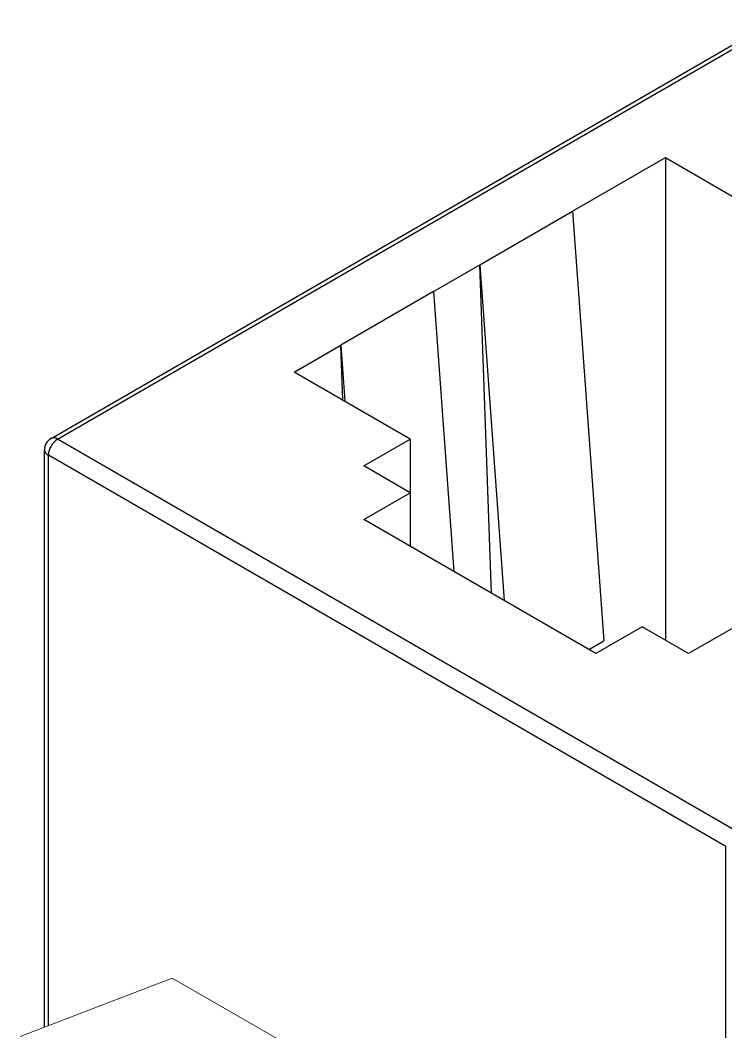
# Model space of a CAD drawing. Header units: millimetres. Extents: x -105 to 105, y -148 to 148.
# Drawn here: x 47.31 to 58.07, y -27.39 to -11.99 of the extents above; entities that cross this region are included whole.
import ezdxf

# ---------------------------------------------------------------- set-up
doc = ezdxf.new("R2010")
doc.units = ezdxf.units.MM
doc.linetypes.add('点画线', pattern=[18, 12, -2, 2, -2])
doc.layers.get('0').update_dxf_attribs({"lineweight": 18})

msp = doc.modelspace()

# ---------------------------------------------------------------- linework, layer by layer
at = {"color": 7, "lineweight": 30, "ltscale": 0.318434}
for p, q in [((47.785, -18.355), (58.816, -11.986)), ((47.885, -18.365), (58.916, -11.996))]:
    msp.add_line(p, q, dxfattribs=at)
at = {"color": 7, "lineweight": 30, "ltscale": 0.040825}
for p, q in [((55.734, -14.894), (57.149, -14.078)), ((54.32, -15.711), (55.734, -14.894)), ((53.613, -16.119), (52.199, -16.936)), ((53.259, -18.365), (53.259, -19.998))]:
    msp.add_line(p, q, dxfattribs=at)
at = {"color": 7, "lineweight": 30, "ltscale": 0.244949}
msp.add_line((57.149, -14.078), (65.634, -18.977), dxfattribs=at)
at = {"color": 7, "lineweight": 30, "ltscale": 0.183712}
msp.add_line((57.149, -14.078), (57.149, -21.426), dxfattribs=at)
at = {"color": 7, "lineweight": 30, "ltscale": 0.164031}
msp.add_line((55.734, -14.894), (56.209, -21.438), dxfattribs=at)
at = {"color": 7, "lineweight": 30, "ltscale": 0.020412}
for p, q in [((53.613, -16.119), (54.32, -15.711)), ((51.492, -17.344), (52.199, -16.936)), ((52.552, -18.773), (53.259, -18.365)), ((53.259, -19.181), (52.552, -18.773)), ((52.552, -19.589), (53.259, -19.181)), ((53.259, -19.181), (53.259, -19.998)), ((56.795, -21.222), (56.088, -21.631)), ((57.502, -21.631), (56.795, -21.222)), ((58.209, -21.222), (57.502, -21.631))]:
    msp.add_line(p, q, dxfattribs=at)
at = {"color": 7, "lineweight": 30, "ltscale": 0.125139}
msp.add_line((54.499, -20.713), (54.32, -15.711), dxfattribs=at)
at = {"color": 7, "lineweight": 30, "ltscale": 0.128169}
msp.add_line((54.32, -15.711), (54.691, -20.824), dxfattribs=at)
at = {"color": 7, "lineweight": 30, "ltscale": 0.106807}
msp.add_line((53.613, -16.119), (53.922, -20.38), dxfattribs=at)
at = {"color": 7, "lineweight": 30, "ltscale": 0.020856}
msp.add_line((52.229, -17.769), (52.199, -16.936), dxfattribs=at)
at = {"color": 7, "lineweight": 30, "ltscale": 0.021362}
msp.add_line((52.199, -16.936), (52.261, -17.788), dxfattribs=at)
at = {"color": 7, "lineweight": 30, "ltscale": 0.051031}
msp.add_line((53.259, -18.365), (51.492, -17.344), dxfattribs=at)
at = {"color": 7, "lineweight": 30, "ltscale": 0.298021}
for p, q in [((58.209, -24.325), (47.885, -18.365)), ((58.068, -24.57), (47.744, -18.61))]:
    msp.add_line(p, q, dxfattribs=at)
at = {"color": 7, "lineweight": 30, "ltscale": 0.462516}
msp.add_line((47.685, -27.318), (47.685, -18.528), dxfattribs=at)
at = {"color": 7, "lineweight": 30, "ltscale": 0.461321}
msp.add_line((47.744, -27.296), (47.744, -18.61), dxfattribs=at)
at = {"color": 7, "lineweight": 30, "ltscale": 0.102062}
msp.add_line((56.088, -21.631), (52.552, -19.589), dxfattribs=at)
at = {"color": 7, "lineweight": 30, "ltscale": 0.006556}
msp.add_line((55.982, -21.57), (56.209, -21.438), dxfattribs=at)
at = {"color": 7, "lineweight": 30, "ltscale": 0.408249}
msp.add_line((58.068, -40.9), (58.068, -24.57), dxfattribs=at)
at = {"linetype": '点画线'}
for p, q in [((47.315, -27.461), (49.629, -26.571)), ((49.629, -26.571), (55.847, -30.145))]:
    msp.add_line(p, q, dxfattribs=at)
at = {"color": 7, "lineweight": 30}
msp.add_arc((47.887, -18.529), 0.202, 120.3357, 179.7816, dxfattribs=at)
for major_axis, start_param, end_param in [((-0.1, -0.173), 3.926991, 5.497787), ((-0.1, 0.173), 5.497787, 6.283185), ((0.2, 0), 3.141593, 3.926991)]:
    msp.add_ellipse((47.885, -18.528), major_axis=major_axis, ratio=0.57735, start_param=start_param, end_param=end_param, dxfattribs=at)

doc.saveas('drawing.dxf')
